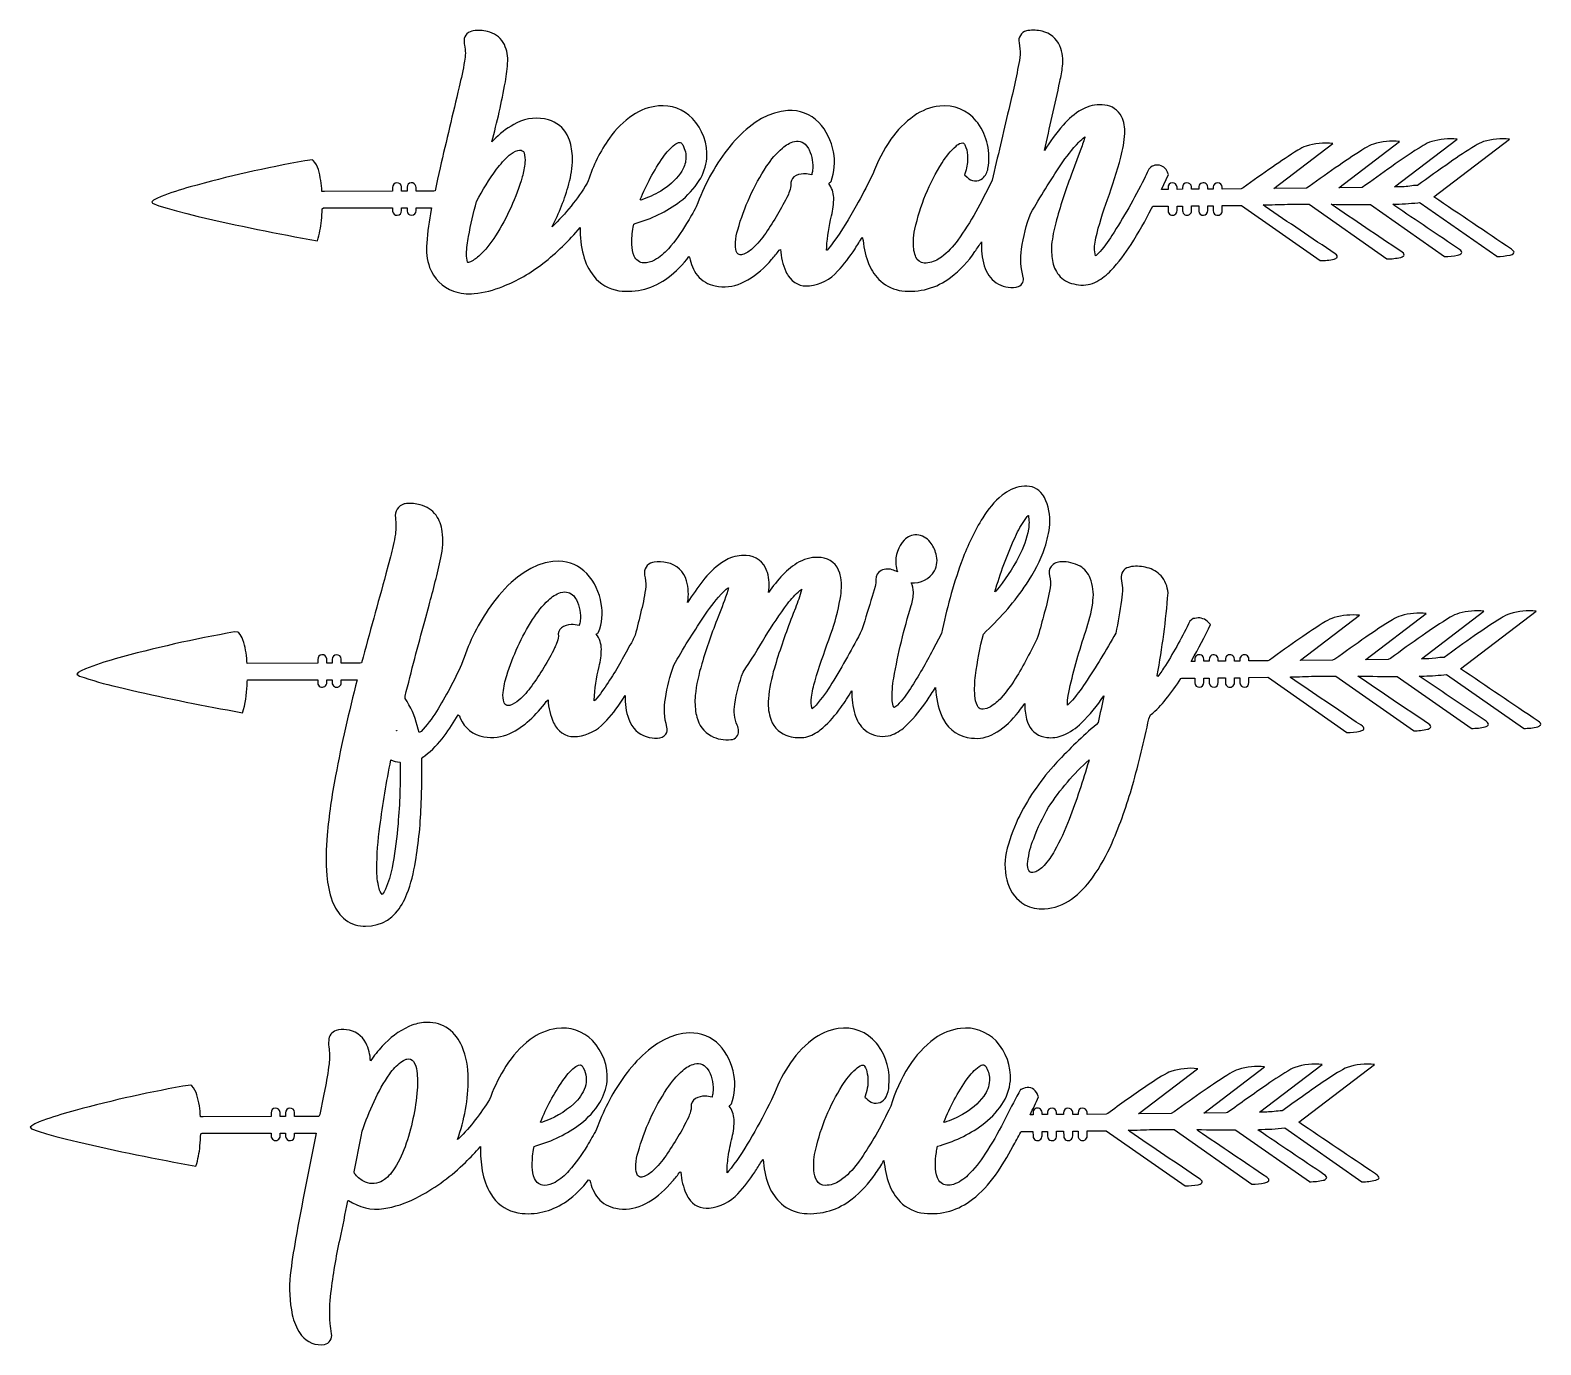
# Model space of a CAD drawing. Extents: x 2 to 88, y -3 to 135.
# Drawn here: x 52.46 to 88, y 103.87 to 134.79 of the extents above; entities that cross this region are included whole.
import ezdxf

# ---------------------------------------------------------------- set-up
doc = ezdxf.new("R2010")
doc.units = 0
doc.linetypes.add('0', pattern=[0])
doc.layers.add('1', color=7, linetype='0')

msp = doc.modelspace()

# ---------------------------------------------------------------- linework, layer by layer
at = {"layer": '1'}
for points in [[(61.326439, 131.104492), (61.326393, 131.004166), (61.198616, 131.003723), (61.198326, 131.104675, 0.993686), (60.986382, 131.090881), (60.986397, 131.003235), (59.387215, 130.998413), (59.324486, 131.000336, 0.061726), (59.239784, 131.513855, 0.122446), (59.120934, 131.727341), (59.099648, 131.743729), (58.921135, 131.719666, 0.024038), (56.221962, 131.105652, 0.02506), (55.541435, 130.880859), (55.436394, 130.834137), (55.362083, 130.792419), (55.320869, 130.756317), (55.334496, 130.722015), (55.490852, 130.664505), (55.681694, 130.604111), (55.901894, 130.541534), (56.146217, 130.477539), (56.409554, 130.412811, 0.013216), (59.218056, 129.839417, 0.058102), (59.311882, 130.313965, 0.018578), (59.33033, 130.593201), (59.363472, 130.614883), (60.986397, 130.616058), (60.986595, 130.539001, 0.989975), (61.198586, 130.549927), (61.198601, 130.616058), (61.325951, 130.616425), (61.326378, 130.615906), (61.326485, 130.540756, 0.995907), (61.538582, 130.549408), (61.538597, 130.616272), (61.54023, 130.616669), (61.899361, 130.616882), (61.897743, 130.573822, 0.02787), (61.788795, 129.783447, 0.108325), (61.858513, 129.21048, 0.224622), (62.417885, 128.655975, 0.111839), (62.907936, 128.598495, 0.073437), (63.579109, 128.766479, 0.075122), (64.524483, 129.307022, 0.052428), (65.39875, 130.151825, 0.067298), (65.476204, 129.497314, 0.102159), (65.719582, 129.004059, 0.188163), (66.309242, 128.664734, 0.19833), (67.468437, 128.974152, 0.070459), (67.959846, 129.469147), (67.972603, 129.451218, 0.123529), (68.15905, 129.025452, 0.173859), (68.572807, 128.778778, 0.154614), (69.190361, 128.842804), (69.268791, 128.878601), (69.345787, 128.919754, 0.081591), (69.903587, 129.396851, 0.019138), (70.083046, 129.618591), (70.112602, 129.635834, 0.091028), (70.237434, 129.115021), (70.25457, 129.081253), (70.27343, 129.048416), (70.293968, 129.016602, 0.294902), (70.796989, 128.781616, 0.181685), (71.45713, 129.121857, 0.046478), (71.865608, 129.652588, 0.011064), (72.037071, 129.926849), (72.054573, 129.844971, 0.076138), (72.193474, 129.283463, 0.107249), (72.471245, 128.889359, 0.148995), (72.969673, 128.66188, 0.195527), (74.114235, 128.977036, 0.079061), (74.688194, 129.586182, 0.010134), (74.841484, 129.815369, 0.088914), (74.905006, 129.248672, 0.171751), (75.18795, 128.85199, 0.174237), (75.653984, 128.747803), (75.681648, 128.753952, 0.384885), (75.826347, 128.956909), (75.824257, 128.978333, -0.104346), (75.785835, 129.645752, -0.062943), (76.000603, 130.485596, -0.016222), (76.707558, 131.624054, -0.039739), (77.131065, 132.159851, -0.042916), (77.269936, 132.282288), (77.271751, 132.272461, -0.018271), (77.164284, 131.955215), (76.949699, 131.380859, 0.027114), (76.589638, 130.264038, 0.038409), (76.491478, 129.748016, 0.049481), (76.509499, 129.378265, 0.124547), (76.657295, 129.034515, 0.171733), (77.012291, 128.822723), (77.069237, 128.8116), (77.126396, 128.804108, 0.164113), (77.555107, 128.88382, 0.075399), (77.88752, 129.14151, 0.051603), (78.36071, 129.754364, 0.023825), (78.84391, 130.601974), (78.871483, 130.650177), (79.22422, 130.653076), (79.230202, 130.652679), (79.230232, 130.543091, 1.012011), (79.44239, 130.550476), (79.442406, 130.655014), (79.570198, 130.655945), (79.570183, 130.544876, 1.017774), (79.782372, 130.549866), (79.782387, 130.658203), (79.951637, 130.659943), (79.951973, 130.537231, 0.989541), (80.163857, 130.551636), (80.163841, 130.661606), (80.164742, 130.662369), (80.289497, 130.663818), (80.291618, 130.663361), (80.291664, 130.543091, 1.014194), (80.503838, 130.550995), (80.503822, 130.666473), (80.939568, 130.672668), (80.954979, 130.669998), (82.808464, 129.372574, 0.068856), (83.138512, 129.409256, 0.137546), (83.205162, 129.447922), (83.211327, 129.465164), (83.207191, 129.484863), (83.191338, 129.507156), (83.162407, 129.532227, -0.000498), (81.512596, 130.64505), (81.465477, 130.682266, 0.005557), (82.039406, 130.699432), (82.527077, 130.699036), (82.546455, 130.697876), (84.378883, 129.415176, 0.065357), (84.703209, 129.44986, 0.124812), (84.773643, 129.487396), (84.781609, 129.504196), (84.779488, 129.523422), (84.765938, 129.545227), (84.739555, 129.569763), (84.702797, 129.595367, -0.000619), (83.069023, 130.697174, 0.001421), (83.970726, 130.695099), (83.994469, 130.691772), (85.737068, 129.472031, 0.052168), (86.042046, 129.502014, 0.167501), (86.134346, 129.548401), (86.139915, 129.565796), (86.135063, 129.585632), (86.118431, 129.608109), (86.088631, 129.633362, -0.000529), (84.563988, 130.661499), (84.517921, 130.700714, 0.024604), (85.10688, 130.735626), (85.14872, 130.741455), (85.163567, 130.73494), (86.961647, 129.476288), (86.968452, 129.472031, 0.055444), (87.281059, 129.504196, 0.192176), (87.367393, 129.552521), (87.370491, 129.570511), (87.362831, 129.591003), (87.343025, 129.614166), (87.309715, 129.640137, -0.000581), (85.48571, 130.87027), (85.486244, 130.875504), (87.264778, 132.230637, 0.096688), (86.653343, 132.171448, 0.060956), (86.457115, 132.076965, 0.017432), (85.857323, 131.680756, 0.004618), (85.09536, 131.140518, 0.064234), (84.919838, 131.122253, -0.023634), (84.55851, 131.106384), (86.033852, 132.230484), (86.031502, 132.230896, 0.094107), (85.431969, 132.174561, 0.064502), (85.229225, 132.078674, 0.01912), (84.484901, 131.581879, 0.004509), (83.79673, 131.090134), (83.25808, 131.082581), (83.247932, 131.085419), (84.67614, 132.173615, 0.097603), (84.061607, 132.113388, 0.060229), (83.862907, 132.016647, 0.017092), (83.254204, 131.613678, 0.005379), (82.5485, 131.112549), (82.484825, 131.07373), (81.716148, 131.066376), (81.715813, 131.072357), (83.105049, 132.131226, 0.10272), (82.478477, 132.066605, 0.055376), (82.282051, 131.968109, 0.016275), (81.688271, 131.574539, 0.005314), (80.99987, 131.08606), (80.951576, 131.059967), (80.503807, 131.056549), (80.503654, 131.103119, 0.937306), (80.291695, 131.104736), (80.291634, 131.055145), (80.163826, 131.054337), (80.16375, 131.101349, 1.006711), (79.951622, 131.091476), (79.951637, 131.052612), (79.782372, 131.051437), (79.782112, 131.104874, 0.98933), (79.570213, 131.091644), (79.570198, 131.050079), (79.44239, 131.049164), (79.442238, 131.103119, 0.996264), (79.230186, 131.091888), (79.230202, 131.047974), (79.072044, 131.046783), (79.072121, 131.049072), (79.243156, 131.396973), (79.235085, 131.41478), (79.226936, 131.432556), (79.218681, 131.450287, 0.291661), (78.990181, 131.621338, 0.304453), (78.763298, 131.491547, 0.024757), (78.667793, 131.289993, -0.023683), (77.910149, 129.964264, -0.047309), (77.584892, 129.536499, -0.039214), (77.523537, 129.482269), (77.519737, 129.486847, -0.101999), (77.521172, 129.851135), (77.531609, 129.905197, -0.030894), (77.806511, 130.813568, 0.021666), (78.11924, 131.805878, 0.053926), (78.210854, 132.366852, 0.127653), (78.134697, 132.762192, 0.252096), (77.742561, 133.033142, 0.14455), (77.274788, 132.962677), (77.195442, 132.92305, 0.083532), (76.761742, 132.559784, 0.039281), (76.320122, 131.960815, 0.004005), (76.685356, 133.588898, 0.024136), (76.748817, 133.944031, 0.122169), (76.684258, 134.423645, 0.241589), (76.26664, 134.7677, 0.09557), (75.933678, 134.784393), (75.900429, 134.776123, 0.399941), (75.723808, 134.496918), (75.744621, 134.357574, -0.08918), (75.734123, 134.08374, -0.013367), (75.481407, 132.924805, 0.002585), (75.094597, 131.265335), (75.067421, 131.213226, -0.007803), (74.708595, 130.519516, -0.026185), (74.284782, 129.85376, -0.074588), (73.896889, 129.453705), (73.825447, 129.407227, -0.149137), (73.491524, 129.316299, -0.278635), (73.29882, 129.454559), (73.285591, 129.484009, -0.098667), (73.239464, 129.825989, -0.048903), (73.274818, 130.113724, -0.088164), (73.91552, 131.674805, -0.071525), (74.242119, 132.068054), (74.263664, 132.0849, -0.165207), (74.40078, 132.144714, -0.195035), (74.450096, 132.093338, -0.103314), (74.51075, 131.85495, -0.091341), (74.477303, 131.511124), (74.463692, 131.461212), (74.444786, 131.392822), (74.504997, 131.332794, 0.394145), (74.864403, 131.306152, 0.181933), (74.993019, 131.542236, 0.203637), (74.75367, 132.611267), (74.718391, 132.655975, 0.259308), (73.857826, 133.009689, 0.125788), (73.254021, 132.777893, 0.088237), (72.710899, 132.227097, 0.063209), (72.281013, 131.403259), (72.246605, 131.337158, -0.019006), (71.89138, 130.66095, -0.029738), (71.363182, 129.813538, -0.018505), (71.210396, 129.621033), (71.197731, 129.621017), (71.199074, 129.68866, -0.046299), (71.31263, 130.426941, 0.068696), (71.364799, 130.857803, 0.163084), (71.246513, 131.184692, 0.06469), (71.300652, 131.233826, 0.140955), (71.357811, 131.932037, 0.148465), (71.012566, 132.623779, 0.221604), (70.286705, 132.900909), (70.126305, 132.88208), (69.969109, 132.843521), (69.815422, 132.786591), (69.665535, 132.712677), (69.519783, 132.623077, 0.06601), (68.983986, 132.135498), (68.863396, 131.988068, 0.076639), (68.131721, 130.638519, -0.019198), (67.901131, 130.242767, -0.046334), (67.475624, 129.650772, -0.082624), (67.148766, 129.383972, -0.128452), (66.896049, 129.316772, -0.282889), (66.672035, 129.476257, -0.099553), (66.618233, 129.749268, -0.054198), (66.647789, 130.159607), (66.658806, 130.230377), (66.69529, 130.248672, 0.096509), (67.745598, 130.760681, 0.089532), (68.199623, 131.254303, 0.111183), (68.38018, 131.776276, 0.206751), (68.039803, 132.717178, 0.227646), (67.240883, 133.011932, 0.127229), (66.635521, 132.793549, 0.089613), (66.089134, 132.255066, 0.07733), (65.586449, 131.249207), (65.564796, 131.193909, -0.061822), (64.743828, 130.170929), (64.76545, 130.223663, 0.056731), (65.152061, 131.244629, 0.06935), (65.215996, 131.838074, 0.08666), (65.125999, 132.25975), (65.092781, 132.328888, 0.206426), (64.657051, 132.684937, 0.186094), (63.906914, 132.611603, 0.08204), (63.41436, 132.257446), (63.320137, 132.16478, 0.020973), (63.63987, 133.577133, 0.040219), (63.696068, 134.076294, 0.138582), (63.590614, 134.503265, 0.202887), (63.218925, 134.761536, 0.091234), (62.885551, 134.780945), (62.851952, 134.773224, 0.390106), (62.669106, 134.505127), (62.673317, 134.4729), (62.67791, 134.440735, -0.104456), (62.679543, 134.063766, -0.01528), (62.552605, 133.457245, 0.000524), (62.103554, 131.556778), (62.043465, 131.286652), (61.985191, 131.016144), (61.95472, 131.005219), (61.538582, 131.004898, 0.020404), (61.535927, 131.120758, 0.862512)], [(62.793343, 129.334351, -0.083586), (62.755913, 129.325974), (62.750465, 129.337708, -0.086864), (62.727516, 129.528137, -0.041671), (62.772255, 129.941742, -0.019178), (62.962929, 130.767334, -0.036095), (63.434853, 131.523087, -0.053187), (63.732826, 131.851089, -0.111034), (63.930946, 131.964584), (63.973686, 131.970825, -0.382991), (64.078575, 131.905396, -0.108219), (64.100731, 131.682739, -0.053257), (64.036247, 131.344452, -0.070544), (63.411217, 129.95871, -0.065201), (63.012657, 129.476852, -0.085267)], [(67.885078, 131.755203, -0.119322), (67.790352, 131.473663), (67.760292, 131.426575, -0.105672), (67.293907, 131.009247, -0.058223), (66.827141, 130.796463), (66.814857, 130.807281, -0.059201), (67.354652, 131.809204, -0.073839), (67.626686, 132.101868, -0.158308), (67.749718, 132.155396), (67.756035, 132.153625, -0.175745), (67.811378, 132.093353, -0.155847)], [(70.309776, 130.966095, 0.017135), (70.291283, 130.912903, -0.035365), (69.76368, 130.019958, -0.05308), (69.452797, 129.658569, -0.113838), (69.220604, 129.515564), (69.194252, 129.510773, -0.30929), (69.092552, 129.55127, -0.133757), (69.053108, 129.735352, -0.068499), (69.088631, 130.023788), (69.107506, 130.100021, -0.076769), (69.786674, 131.590897, -0.066388), (70.157707, 132.021744, -0.118956), (70.439049, 132.174927, -0.324413), (70.753777, 132.037537), (70.772087, 132.007858), (70.788643, 131.977173, -0.136187), (70.86689, 131.493744, -0.023913), (70.846031, 131.393784, 0.031739), (70.68116, 131.416595), (70.655144, 131.414963, 0.156468), (70.429741, 131.341217, 0.257221), (70.355141, 131.156769), (70.355461, 131.133789, -0.089386)], [(87.935661, 118.539398, -0.001299), (86.112022, 119.771133), (87.889839, 121.125664), (87.892143, 121.128365, 0.100242), (87.274208, 121.06649, 0.059242), (87.066032, 120.962944, 0.016282), (86.433372, 120.541985, 0.004406), (85.724464, 120.038109, 0.046008), (85.527336, 120.017601, -0.012574), (85.198219, 120.003387), (85.19149, 120.007492), (86.662376, 121.128181, 0.091496), (86.075951, 121.07708, 0.06837), (85.867088, 120.98185, 0.018007), (85.211494, 120.548111, 0.005461), (84.461723, 120.014259), (84.411552, 119.987541), (83.88073, 119.98011), (83.879906, 119.985741), (85.304619, 121.07122, 0.092549), (84.712807, 121.018433, 0.066609), (84.509346, 120.924881, 0.017947), (83.883553, 120.511909, 0.005552), (83.15432, 119.993813), (83.099068, 119.971199), (82.343086, 119.963966), (82.34568, 119.971092), (83.733864, 121.028778, 0.09376), (83.136848, 120.974312, 0.064936), (82.936897, 120.881409, 0.018365), (82.329979, 120.481346, 0.005559), (81.616264, 119.974983), (81.574989, 119.957535), (81.13224, 119.954475), (81.13221, 119.997055, 1.012157), (80.920052, 119.989868), (80.920036, 119.952942), (80.792259, 119.951721), (80.792091, 120.000732, 1.000287), (80.580025, 119.988602), (80.58004, 119.950317), (80.410789, 119.949249), (80.410835, 119.963028), (80.410789, 119.976814, 1.10487), (80.198616, 119.989937), (80.198616, 119.947601), (80.070839, 119.946747), (80.070763, 119.998299, 1.011499), (79.858589, 119.98867), (79.85862, 119.945686), (79.77755, 119.944862), (79.78965, 119.970322, 0.017477), (80.232155, 120.814247), (80.150871, 120.889557, 0.267064), (79.857399, 120.951859), (79.822182, 120.951614), (79.744926, 120.893585, -0.024699), (79.168144, 119.848038, -0.015846), (78.989067, 119.588036), (78.975716, 119.616325, 0.025192), (79.231255, 121.557495, 0.153266), (79.064995, 121.958527, 0.149073), (78.740288, 122.147713, 0.09523), (78.374092, 122.174782), (78.349464, 122.170158), (78.325127, 122.164291), (78.301109, 122.157188, 0.37092), (78.125587, 121.897408, -0.006477), (78.15667, 121.677605, -0.050344), (78.134468, 121.38105, -0.013268), (78.000786, 120.605545, -0.016825), (77.282631, 119.434921, -0.038142), (76.93116, 118.980927, -0.041726), (76.86274, 118.918167, -0.068779), (76.880653, 119.140121), (76.894249, 119.215736), (76.909309, 119.291077, -0.023849), (77.293007, 120.656578, 0.048397), (77.457359, 121.316017), (77.464272, 121.379616, 0.1269), (77.397881, 121.899544, 0.155472), (77.159065, 122.18856, 0.115182), (76.722191, 122.289047, 0.223435), (76.479576, 122.17881, 0.232443), (76.444008, 121.955429, -0.120229), (76.455482, 121.675026, -0.025939), (76.319054, 121.07901, -0.001913), (76.17025, 120.531212, -0.028872), (75.635536, 119.534126, -0.043533), (75.305428, 119.089951, -0.07335), (75.049995, 118.876404), (74.965767, 118.838654), (74.882774, 118.820946), (74.839714, 118.821106, -0.244827), (74.745476, 118.89534, -0.105557), (74.685722, 119.138412, -0.053305), (74.70089, 119.614182, -0.032205), (74.887993, 120.5886), (74.953163, 120.653008, 0.055468), (75.900337, 121.764603, 0.063083), (76.33004, 122.620529, 0.057568), (76.447304, 123.16291, 0.138555), (76.320656, 123.799515), (76.297768, 123.837387), (76.27285, 123.873093, 0.269728), (75.849358, 124.066422, 0.142492), (75.37719, 123.889679), (75.326408, 123.851936, 0.08257), (74.869911, 123.324806), (74.833336, 123.266182, 0.049477), (74.363701, 122.261642, 0.037471), (73.901375, 120.601151), (73.696404, 120.213318, -0.02204), (73.167564, 119.304321, -0.055554), (72.864113, 118.917732, -0.089973), (72.784019, 118.859573), (72.779823, 118.860222, -0.104924), (72.741951, 119.019913, -0.06064), (72.777992, 119.55352, -0.031853), (73.188622, 121.25811, 0.068381), (73.239265, 121.574226, 0.128873), (73.183907, 121.795464, 0.29674), (73.735771, 122.075317, 0.199645), (73.772011, 122.470451, 0.098675), (73.633522, 122.749992, 0.216146), (73.31794, 122.922394, 0.211441), (73.025673, 122.799438, 0.21358), (72.82473, 122.22467, 0.064194), (72.866539, 122.049721), (72.835594, 122.063309), (72.804359, 122.076172), (72.772804, 122.088287, 0.213936), (72.479042, 122.083427, 0.261948), (72.35714, 121.873299, -0.033604), (72.34359, 121.707069), (72.272743, 121.474258, 0.009964), (72.036537, 120.706688), (72.026833, 120.685707, -0.020315), (71.320274, 119.429222, -0.042363), (70.948357, 118.91478, -0.063325), (70.855095, 118.82917, -0.102498), (70.843788, 119.100296, -0.040947), (70.925713, 119.487274, -0.018153), (71.25042, 120.454971), (71.297737, 120.592461, 0.039452), (71.516655, 121.409637), (71.52874, 121.489708, 0.09536), (71.51841, 121.977509), (71.505836, 122.022064, 0.311397), (71.066795, 122.386032, 0.158625), (70.552284, 122.283493, 0.078249), (70.16993, 121.983406, 0.036603), (69.830544, 121.565247, 0.1074), (69.804283, 122.035255), (69.792809, 122.069084, 0.312959), (69.306099, 122.435936, 0.130149), (68.884315, 122.355942), (68.802284, 122.313454), (68.722542, 122.263405, 0.073313), (68.286232, 121.839005, 0.022849), (67.927956, 121.333405, 0.10867), (67.903496, 121.838966, 0.282896), (67.443596, 122.266556, 0.086497), (67.137718, 122.28212), (67.103416, 122.274338, 0.411645), (66.91642, 121.976715, -0.048417), (66.942146, 121.70314, -0.034005), (66.837654, 121.14576, -0.006693), (66.692223, 120.558868, -0.023295), (66.571922, 120.327301), (66.48069, 120.159966), (66.387611, 119.993637, -0.034028), (65.837303, 119.133072), (65.794136, 119.078796), (65.75248, 119.02916), (65.730293, 119.013878), (65.730202, 119.036308, -0.052864), (65.84481, 119.822021, 0.064146), (65.898018, 120.230339, 0.169431), (65.779686, 120.582298, 0.062416), (65.833076, 120.630844, 0.134756), (65.895439, 121.299408, 0.150046), (65.556129, 122.009666, 0.204255), (64.89576, 122.299667), (64.753105, 122.292786), (64.5783, 122.261932), (64.40757, 122.208069), (64.24128, 122.133003), (64.079857, 122.038521), (63.923744, 121.926445), (63.773293, 121.798592, 0.057682), (63.236427, 121.165489, 0.071408), (62.609612, 119.868141, -0.030609), (62.018166, 118.765594, -0.048718), (61.657707, 118.292358), (61.609306, 118.270622), (61.58976, 118.35228), (61.568092, 118.433403, 0.084094), (61.280678, 119.073212), (61.281685, 119.128395, -0.006129), (61.743431, 120.887337), (61.844048, 121.265015, 0.011553), (62.125542, 122.381042, 0.085841), (62.15583, 123.003662, 0.12332), (62.009499, 123.383369, 0.170941), (61.638008, 123.627541, 0.090341), (61.316643, 123.658844), (61.285851, 123.653641), (61.26165, 123.647682, 0.391393), (61.054314, 123.32061, -0.048718), (61.054955, 122.941116, -0.023602), (60.934944, 122.40345), (60.883995, 122.20443), (60.831627, 122.005775, 0.002258), (60.257957, 119.909546), (60.223396, 119.90287), (59.778114, 119.90239), (59.778023, 119.999443, 0.993511), (59.56591, 119.991455), (59.56591, 119.902122), (59.563789, 119.901672), (59.438133, 119.901558), (59.437813, 120.002998, 0.983005), (59.22596, 119.99015), (59.225929, 119.900742), (57.568703, 119.895859), (57.560066, 119.952156, 0.066182), (57.465172, 120.452209, 0.101096), (57.369957, 120.61602), (57.348335, 120.634888), (57.269997, 120.636452, 0.024984), (54.457375, 120.00209, 0.026907), (53.759865, 119.769722), (53.656807, 119.722107), (53.587578, 119.680061), (53.554817, 119.644257), (53.623146, 119.600388, 0.027165), (54.515892, 119.342705, 0.013124), (57.102486, 118.802086), (57.455757, 118.737358), (57.46566, 118.760155), (57.482246, 118.815399, 0.055436), (57.568825, 119.462219), (57.571922, 119.512489), (59.225929, 119.513618), (59.226082, 119.437485, 1.000036), (59.438148, 119.448875), (59.438133, 119.513657), (59.56591, 119.513748), (59.56591, 119.445747, 1.030358), (59.77813, 119.446877), (59.778114, 119.514259), (60.128578, 119.514488), (60.153175, 119.507484, 0.016985), (59.644096, 117.254288, 0.024876), (59.447899, 115.858803, 0.043441), (59.441093, 114.907707, 0.068526), (59.568794, 114.305725, 0.117229), (59.830727, 113.905022, 0.171627), (60.294548, 113.718437), (60.350075, 113.716454), (60.487099, 113.723946), (60.625786, 113.751152), (60.751411, 113.796494), (60.864647, 113.858238), (60.96627, 113.934586), (61.056984, 114.023788, 0.086777), (61.325356, 114.47374, 0.05271), (61.524391, 115.233665, 0.034682), (61.660927, 116.616608, 0.016519), (61.673836, 117.586334), (61.671013, 117.662994), (61.696037, 117.68766), (61.747795, 117.723701, 0.072813), (62.199394, 118.189346, 0.02883), (62.530205, 118.687935), (62.556923, 118.661819), (62.580025, 118.605522, 0.258645), (63.129799, 118.171028, 0.153791), (63.746361, 118.25, 0.079975), (64.208076, 118.56076, 0.045983), (64.602928, 118.999008), (64.644569, 119.040451, 0.095284), (64.775841, 118.500168), (64.79435, 118.465187), (64.814751, 118.431267, 0.309038), (65.339302, 118.179749, 0.172278), (65.96743, 118.49646, 0.048826), (66.384926, 119.029129), (66.455589, 119.138313, 0.09176), (66.540596, 118.585632), (66.577248, 118.504257), (66.618782, 118.43309, 0.228964), (67.097115, 118.145378), (67.148918, 118.140793), (67.197868, 118.13932), (67.218941, 118.139648, 0.244147), (67.416527, 118.233353, 0.221828), (67.441505, 118.397263, -0.118063), (67.407326, 119.074379, -0.048653), (67.6007, 119.855164, -0.015538), (68.297722, 120.983467, -0.034816), (68.713585, 121.523643, -0.048933), (68.881371, 121.678482), (68.88752, 121.672501), (68.871788, 121.615944, -0.024405), (68.646172, 120.995651, 0.020916), (68.262077, 119.887329, 0.044214), (68.104561, 119.141602, 0.060071), (68.123878, 118.721443), (68.133141, 118.678528), (68.144035, 118.636002, 0.207087), (68.477623, 118.190201, 0.144427), (68.947426, 118.103493, 0.399323), (69.12632, 118.305946, 0.13163), (69.090538, 118.440842, -0.134466), (69.035652, 118.941231, -0.04932), (69.231041, 119.689079, 0.014466), (69.755013, 120.520958, -0.026207), (70.279167, 121.301277, -0.055719), (70.568275, 121.610992, -0.022306), (70.612434, 121.642883), (70.610298, 121.626244, -0.020261), (70.462914, 121.199036), (70.414391, 121.069557, 0.018478), (70.007225, 119.917259), (69.969475, 119.786415, 0.048943), (69.826591, 119.063042, 0.086402), (69.866447, 118.631165), (69.889839, 118.564194, 0.243409), (70.312065, 118.183777, 0.116693), (70.711052, 118.165115, 0.106524), (71.048698, 118.335281), (71.106819, 118.382057, 0.060898), (71.531212, 118.859047, 0.0195), (71.790688, 119.252609, 0.078982), (71.861397, 118.699303), (71.876976, 118.653755, 0.163557), (72.149529, 118.290657, 0.184391), (72.643227, 118.190254), (72.697365, 118.203979, 0.103863), (73.041588, 118.410667), (73.102409, 118.466011, 0.053018), (73.559227, 119.024254, 0.012769), (73.75634, 119.328392), (73.762184, 119.315796, 0.093575), (73.906883, 118.657967), (73.927116, 118.616486), (73.949135, 118.575928, 0.252984), (74.606834, 118.140396, 0.159598), (75.142967, 118.245476), (75.209648, 118.283867), (75.275276, 118.327209, 0.076805), (75.761864, 118.821327), (75.817894, 118.897568), (75.8601, 118.957085, 0.06906), (75.900093, 118.585213), (75.924553, 118.511314), (75.953712, 118.446022, 0.260105), (76.375298, 118.155159, 0.126795), (76.758934, 118.206795, 0.094834), (77.191734, 118.496208, 0.051585), (77.716743, 119.132339, 0.000708), (77.589104, 118.509392), (77.543129, 118.46138, 0.027559), (76.615715, 117.570274), (76.53373, 117.479065, 0.072546), (75.699059, 116.23793, 0.053215), (75.422112, 115.444832, 0.129229), (75.46096, 114.720627, 0.186671), (75.861046, 114.220345, 0.139672), (76.319954, 114.125053, 0.145016), (76.960518, 114.35231, 0.084134), (77.451149, 114.8535, 0.051287), (77.913994, 115.678024, 0.034212), (78.394371, 117.028282, 0.018505), (78.777794, 118.595848), (78.821053, 118.687828, 0.057257), (79.181007, 119.054497, 0.027478), (79.532112, 119.54557), (79.551567, 119.548195), (79.85862, 119.55069), (79.858757, 119.438011, 0.995227), (80.070839, 119.44722), (80.070824, 119.552193), (80.073372, 119.55265), (80.195946, 119.55378), (80.198616, 119.553391), (80.198982, 119.434227, 0.98552), (80.410805, 119.449005), (80.410805, 119.555801), (80.58004, 119.55764), (80.58007, 119.440178, 1.002628), (80.792274, 119.44664), (80.792259, 119.559158), (80.79319, 119.559982), (80.920036, 119.561272), (80.92025, 119.436363, 0.992791), (81.132225, 119.44841), (81.13224, 119.563828), (81.574547, 119.570374), (81.590279, 119.56279), (83.436882, 118.270187, 0.053509), (83.747826, 118.301376, 0.109593), (83.827629, 118.338356), (83.838326, 118.355225), (83.838493, 118.374672), (83.826546, 118.396881), (83.800957, 118.42202), (83.762856, 118.448982, -0.000629), (82.111153, 119.562828), (82.112877, 119.580284, 0.005466), (82.671242, 119.597191), (83.151314, 119.596649), (83.173897, 119.596169), (85.002632, 118.316063), (85.008751, 118.312622, 0.06434), (85.331978, 118.34758, 0.134587), (85.403633, 118.387085), (85.410393, 118.404938), (85.406029, 118.425438), (85.388939, 118.448769), (85.357597, 118.475113, -0.000929), (83.69857, 119.594795, 0.000386), (84.619545, 119.591728), (86.362434, 118.371704), (86.36721, 118.369652, 0.066629), (86.693535, 118.405731, 0.143451), (86.762733, 118.445976), (86.768333, 118.464111), (86.762627, 118.484917), (86.744011, 118.508575), (86.710976, 118.535271, -0.000681), (85.204796, 119.550735), (85.141121, 119.598198), (85.252922, 119.600899, 0.024435), (85.784523, 119.637741), (87.594475, 118.370804), (87.598732, 118.369652, 0.068925), (87.927971, 118.406891, 0.152463), (87.994637, 118.447876), (87.999046, 118.466309), (87.991966, 118.487427), (87.971825, 118.511414)], [(75.666618, 122.939766, -0.046318), (75.898079, 123.331947), (75.917717, 123.355804), (75.93824, 123.378906), (75.943443, 123.377602, -0.08987), (75.945198, 123.053612, -0.080194), (75.721443, 122.413704, -0.049995), (75.178963, 121.593643), (75.156044, 121.581642, -0.035473), (75.622337, 122.846611)], [(64.843315, 120.365913, -0.032272), (64.798058, 120.259659, -0.038204), (64.259865, 119.367439, -0.055998), (63.960381, 119.033943, -0.119399), (63.741753, 118.910194), (63.718025, 118.907173, -0.376984), (63.613121, 118.970993, -0.113231), (63.587273, 119.209381, -0.055354), (63.672829, 119.613289, -0.066406), (64.281395, 120.931473, -0.062029), (64.654167, 121.387344, -0.107408), (64.939919, 121.564362), (64.99221, 121.57547, -0.291256), (65.275185, 121.450417), (65.293419, 121.423721), (65.311195, 121.393188, -0.142522), (65.400276, 120.89666, -0.022017), (65.379875, 120.795898), (65.374794, 120.791664, 0.050912), (65.190681, 120.812325, 0.160288), (64.95739, 120.7342, 0.260716), (64.888069, 120.537796, -0.098624)], [(77.373863, 117.631439), (77.36367, 117.595024, -0.019032), (76.904121, 116.228416, -0.035766), (76.557549, 115.485847, -0.05854), (76.313286, 115.142731), (76.28167, 115.111168, -0.144024), (76.052071, 114.976845, -0.393669), (75.93824, 115.057526, -0.102899), (75.928368, 115.234604, -0.061695), (76.068916, 115.772194, -0.04118), (76.419853, 116.515923, -0.062714)], [(61.114006, 116.123138, -0.023445), (60.994026, 115.189735), (60.974174, 115.090881, -0.05498), (60.821831, 114.587585, -0.097795), (60.741615, 114.462776, -0.130432), (60.668709, 114.604111, -0.067979), (60.61692, 115.068405, -0.03447), (60.687737, 116.064072, -0.016015), (60.946632, 117.62709, 0.062477), (61.157967, 117.572235), (61.162437, 117.565193, -0.027076)], [(59.492592, 110.823837, -0.068084), (59.492195, 110.477646, -0.01933), (59.392693, 109.869431), (59.365028, 109.725891), (59.277901, 109.284714), (59.24929, 109.237473), (58.681007, 109.236862), (58.680824, 109.335747, 0.997449), (58.468788, 109.323196), (58.468788, 109.23642), (58.340996, 109.235786), (58.340828, 109.335571, 0.998381), (58.128838, 109.323204), (58.128822, 109.235374), (56.528938, 109.230515), (56.466835, 109.233162, 0.061967), (56.381783, 109.747284, 0.123525), (56.262398, 109.960289), (56.241035, 109.976524), (56.049278, 109.949211, 0.024121), (53.34951, 109.333488, 0.025639), (52.67466, 109.109192), (52.571739, 109.062752), (52.499855, 109.021378), (52.461403, 108.985695), (52.488731, 108.949364), (52.648613, 108.891457), (52.842628, 108.830719), (53.065651, 108.767868), (53.312447, 108.703636), (53.577827, 108.638756, 0.01295), (56.360481, 108.071533, 0.058081), (56.454399, 108.547165, 0.018493), (56.472801, 108.827034), (56.508064, 108.847), (58.128822, 108.848145), (58.128822, 108.780388, 1.036903), (58.340996, 108.7826), (58.341011, 108.848297), (58.468773, 108.848511), (58.469063, 108.770164, 0.988084), (58.681007, 108.782593), (58.681007, 108.848686), (59.163841, 108.849045), (59.189354, 108.845497, 0.005996), (58.703178, 106.341194, 0.016616), (58.580315, 105.509392, 0.077056), (58.627312, 104.573952, 0.094744), (58.814629, 104.130547), (58.846474, 104.0895, 0.268717), (59.386116, 103.873779, 0.400083), (59.550331, 104.128532, 0.002972), (59.518578, 104.369209, -0.056329), (59.537651, 105.08493, -0.024551), (59.749962, 106.354141, 0.000576), (59.936653, 107.250877), (59.951424, 107.262535, 0.18805), (60.77845, 107.071167), (60.872932, 107.086052, 0.074854), (61.618614, 107.36367, 0.071558), (62.699959, 108.159103, 0.020041), (63.045723, 108.522652), (63.054939, 108.529037, 0.045706), (63.09417, 107.963745, 0.092481), (63.295021, 107.417892), (63.354332, 107.332176, 0.188116), (63.932442, 106.972137), (64.036766, 106.957054, 0.17684), (65.085854, 107.248604, 0.074787), (65.599174, 107.748695), (65.630745, 107.740196, 0.124969), (65.821815, 107.31852, 0.173598), (66.240913, 107.077812, 0.155165), (66.862358, 107.15136), (66.940666, 107.18837), (67.017494, 107.23069, 0.080181), (67.573433, 107.714737, 0.018826), (67.751884, 107.937843), (67.769035, 107.927734, 0.092677), (67.897606, 107.407471), (67.914818, 107.374504), (67.933708, 107.342468), (67.954231, 107.311455, 0.281614), (68.432808, 107.081581, 0.187064), (69.112251, 107.422813, 0.045858), (69.505669, 107.931206, 0.010704), (69.663246, 108.180748), (69.703148, 108.228333, 0.072974), (69.824135, 107.645721, 0.10377), (70.086235, 107.229202, 0.15014), (70.568779, 106.973236), (70.665565, 106.958397, 0.193103), (71.79734, 107.299377, 0.073882), (72.338966, 107.881073, 0.020493), (72.547523, 108.201202, 0.066498), (72.669472, 107.643211, 0.101885), (72.926689, 107.233139, 0.172358), (73.492317, 106.960442, 0.19401), (74.629097, 107.289749, 0.074121), (75.166924, 107.857635, 0.030351), (75.579445, 108.52906, 0.006045), (75.768806, 108.870026), (75.780647, 108.882973), (76.051674, 108.885231), (76.052864, 108.88446), (76.053001, 108.77269, 1.006534), (76.265053, 108.784035), (76.265068, 108.886681), (76.267281, 108.887146), (76.392265, 108.888298), (76.39286, 108.887505), (76.392967, 108.772751, 1.007439), (76.605064, 108.784195), (76.605064, 108.889915), (76.607933, 108.890419), (76.77346, 108.892136), (76.774315, 108.891335), (76.774437, 108.772812, 1.001009), (76.986488, 108.782623), (76.986504, 108.89447), (77.114281, 108.895691), (77.114296, 108.776657, 1.019752), (77.326485, 108.782761), (77.3265, 108.898567), (77.762016, 108.904762), (77.777534, 108.902206), (79.631157, 107.604683, 0.052023), (79.935677, 107.634544, 0.166912), (80.028404, 107.680916), (80.03405, 107.698326), (80.029259, 107.718201), (80.012627, 107.740707), (79.98278, 107.766006, -0.000542), (78.328209, 108.88192), (78.292259, 108.914467, 0.005607), (78.865105, 108.931671), (79.35421, 108.931137), (79.371361, 108.928444), (81.201836, 107.647125, 0.051949), (81.506142, 107.676941, 0.166376), (81.599022, 107.723259), (81.604729, 107.740662), (81.599998, 107.760521), (81.583443, 107.783012), (81.553688, 107.808304, -0.000541), (79.943031, 108.894554), (79.907631, 108.929222, 0.001518), (80.807182, 108.927246), (80.823982, 108.919106), (82.555534, 107.707008), (82.560829, 107.70414, 0.057093), (82.876961, 107.737419, 0.206792), (82.960289, 107.786865), (82.962029, 107.805222), (82.952797, 107.826096), (82.93119, 107.84967), (82.896675, 107.875565, -0.000666), (81.35334, 108.916122), (81.360085, 108.933273, 0.030268), (81.977135, 108.973412), (83.790154, 107.704315, 0.065818), (84.115135, 107.739189, 0.126709), (84.185234, 107.776924), (84.192955, 107.793823), (84.190529, 107.813156), (84.176582, 107.835075), (84.149696, 107.859764), (84.107658, 107.888771, -0.000566), (82.305092, 109.104713), (84.085793, 110.461456), (84.085976, 110.462891, 0.106951), (83.444145, 110.392212), (83.398369, 110.373383, 0.031696), (82.920723, 110.077965, 0.007814), (81.928719, 109.379211), (81.91259, 109.372833, 0.045202), (81.726448, 109.352577, -0.014113), (81.379967, 109.337585), (82.855278, 110.461639), (82.855263, 110.462891, 0.106825), (82.213692, 110.392334), (82.167274, 110.37323), (82.12043, 110.349632, 0.022665), (81.554802, 109.985992, 0.006219), (80.62841, 109.328758), (80.595634, 109.321869), (80.084114, 109.314728), (80.069328, 109.316528), (81.498863, 110.405716, 0.096997), (80.885948, 110.346062, 0.060718), (80.687172, 110.249695, 0.017154), (80.077888, 109.846481, 0.005401), (79.370857, 109.344437), (79.307213, 109.30584), (78.536964, 109.298462), (78.539345, 109.305122), (79.924599, 110.360542), (79.927513, 110.363358, 0.104151), (79.29557, 110.296707), (79.247246, 110.277573), (79.206535, 110.257912, 0.024587), (78.705055, 109.940338, 0.00701), (77.811546, 109.310219), (77.770515, 109.292046), (77.3265, 109.288666), (77.32621, 109.337326, 0.986165), (77.114296, 109.324074), (77.114296, 109.28714), (76.986504, 109.286194), (76.986214, 109.337265, 0.983574), (76.7743, 109.324753), (76.774315, 109.284904), (76.605064, 109.283791), (76.604988, 109.33345, 0.946991), (76.392876, 109.336449), (76.39286, 109.282326), (76.265083, 109.281532), (76.264977, 109.333382, 1.003783), (76.052879, 109.324295), (76.052879, 109.280128), (75.983513, 109.279442, 0.010942), (76.185463, 109.700768), (76.159737, 109.757294), (76.147545, 109.781456), (76.133507, 109.804604, 0.39478), (75.826424, 109.898331, 0.011), (75.758186, 109.869431, 0.011304), (75.43116, 109.242844), (75.360817, 109.105728, -0.026197), (74.92263, 108.354057, -0.055456), (74.521782, 107.855141, -0.107286), (74.183205, 107.640472, -0.100337), (74.025047, 107.61998, -0.290159), (73.805885, 107.79644, -0.092339), (73.759483, 108.082321, -0.044971), (73.779732, 108.39019, -0.008632), (73.802345, 108.540886, 0.094868), (74.851357, 109.034721, 0.086907), (75.318901, 109.519753, 0.118335), (75.522148, 110.077896, 0.205515), (75.185509, 111.014816, 0.237755), (74.347633, 111.310265, 0.126531), (73.739708, 111.070007, 0.096168), (73.131783, 110.411339, 0.06764), (72.705757, 109.480995), (72.660469, 109.390404), (72.614983, 109.299904, -0.040118), (71.964378, 108.187614, -0.069837), (71.581001, 107.776299), (71.510094, 107.726608, -0.145356), (71.168068, 107.616714, -0.294658), (70.964317, 107.734573, -0.1086), (70.900642, 107.964119, -0.083119), (70.941277, 108.466995, -0.083933), (71.562996, 109.963921, -0.066764), (71.881142, 110.35537, -0.117196), (72.029503, 110.444481, -0.373663), (72.089622, 110.420174, -0.11647), (72.155006, 110.245277, -0.1175), (72.128853, 109.79734), (72.100426, 109.694466, 0.087948), (72.24337, 109.575264), (72.263954, 109.56649, 0.375643), (72.598473, 109.701256, 0.105839), (72.663979, 109.953377, 0.187189), (72.403069, 110.921165), (72.367348, 110.965607, 0.267747), (71.471672, 111.306252, 0.126975), (70.855064, 111.040787, 0.088619), (70.289406, 110.415276, 0.052086), (69.932549, 109.697037), (69.898506, 109.631371, -0.021422), (69.444618, 108.782806, -0.034258), (68.948357, 108.022598), (68.891441, 107.952126), (68.853996, 107.909973, -0.040509), (68.8825, 108.282372, -0.025472), (68.971779, 108.744278, 0.071748), (69.019737, 109.171364, 0.161707), (68.901543, 109.485512, 0.064535), (68.956215, 109.535202, 0.138586), (69.016258, 110.217957, 0.148621), (68.675468, 110.918098, 0.215456), (67.975365, 111.203812), (67.818321, 111.189621), (67.663734, 111.156158), (67.51194, 111.104607), (67.363289, 111.036171), (67.218071, 110.952065), (67.076698, 110.85347, 0.06078), (66.55616, 110.338432, 0.071847), (65.87101, 109.157715), (65.785515, 108.936516, -0.018733), (65.56057, 108.550529, -0.045823), (65.135567, 107.957077, -0.081865), (64.808556, 107.687752, -0.128387), (64.552864, 107.618248, -0.282805), (64.328148, 107.776924, -0.099971), (64.273933, 108.049759, -0.054358), (64.303566, 108.46183), (64.314613, 108.532738), (64.357231, 108.551956, 0.096938), (65.409309, 109.06855, 0.090335), (65.861046, 109.565445, 0.10665), (66.034798, 110.066811, 0.211948), (65.688148, 111.026176, 0.237399), (64.845589, 111.308365, 0.129436), (64.220238, 111.046051, 0.088706), (63.653572, 110.424744, 0.055439), (63.29641, 109.707726), (63.264183, 109.640137, -0.061036), (62.545204, 108.72065), (62.511253, 108.693192, 0.087277), (62.76606, 110.133263, 0.098148), (62.622337, 110.883408, 0.134979), (62.29847, 111.30217, 0.160768), (61.805138, 111.45018, 0.094143), (61.442406, 111.384033), (61.368584, 111.354698, 0.104433), (60.741096, 110.889397, 0.030539), (60.465965, 110.545784, 0.108189), (60.358238, 110.969215, 0.2556), (59.89962, 111.279945, 0.124475), (59.656075, 111.262444, 0.309893), (59.482918, 111.026474, 0.058556)], [(60.550484, 109.594093, -0.046044), (60.920113, 110.241539, -0.076922), (61.181358, 110.519035), (61.245445, 110.558563), (61.308372, 110.583839), (61.32531, 110.588097, -0.356507), (61.478889, 110.533318, -0.121044), (61.554039, 110.308464, -0.062272), (61.565025, 109.865669, -0.066939), (61.278923, 108.526802, -0.065525), (60.992668, 107.960655, -0.11817), (60.710915, 107.702293, -0.247688), (60.301079, 107.717537, -0.107124), (60.092308, 107.897797), (60.082222, 107.932938, 0.005847), (60.271996, 108.890823, -0.030796)], [(64.989296, 110.081749, -0.067659), (65.2687, 110.393501, -0.127439), (65.396782, 110.456818, -0.267748), (65.442741, 110.429848, -0.209786), (65.530663, 109.986755), (65.515541, 109.928604, -0.125568), (65.253304, 109.54007, -0.108343), (64.486, 109.099083), (64.470116, 109.107788, -0.056834)], [(67.965477, 109.267708, 0.01717), (67.946953, 109.214493, -0.035361), (67.419319, 108.321564, -0.053089), (67.108452, 107.960167, -0.113925), (66.876274, 107.817177), (66.849922, 107.812386, -0.309131), (66.748222, 107.852898, -0.134001), (66.708794, 108.036949, -0.06854), (66.744331, 108.325394), (66.763176, 108.401634, -0.076759), (67.442329, 109.892502, -0.066396), (67.813377, 110.323341, -0.119012), (68.094719, 110.476532, -0.324507), (68.409431, 110.339134), (68.427742, 110.309471, -0.148834), (68.522545, 109.795349, -0.023772), (68.501701, 109.695389, 0.032339), (68.336815, 109.718193, 0.122429), (68.111748, 109.661842, 0.295276), (68.010811, 109.458443, -0.111052)], [(75.029854, 110.086327, -0.148099), (74.894035, 109.716301, -0.106381), (74.397484, 109.288277, -0.052955), (73.972298, 109.099083), (73.956413, 109.107788, -0.060539), (74.507256, 110.125252, -0.079066), (74.785759, 110.415649, -0.141985), (74.891945, 110.45697), (74.898872, 110.454842, -0.177789), (74.958656, 110.385361, -0.134504)]]:
    msp.add_lwpolyline(points, format="xyb", close=True, dxfattribs=at)
msp.add_circle((61.083382, 118.315544), 0.002392, dxfattribs=at)

doc.saveas('drawing.dxf')
